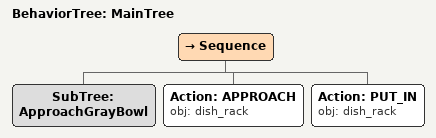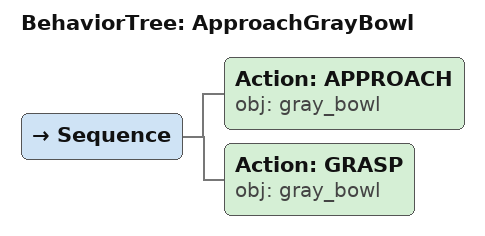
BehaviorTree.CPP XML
<root main_tree_to_execute="MainTree">
  <BehaviorTree ID="MainTree">
    <Sequence>
      <!-- Execute subtree ApproachGrayBowl -->
      <SubTree ID="ApproachGrayBowl" />
      <!-- Approach dish_rack -->
      <Action ID="APPROACH" obj="dish_rack" />
      <!-- Put in dish_rack -->
      <Action ID="PUT_IN" obj="dish_rack" />
    </Sequence>
  </BehaviorTree>
  <!-- Subtree definition ApproachGrayBowl -->
  <BehaviorTree ID="ApproachGrayBowl">
    <Sequence>
      <!-- Approach to gray_bowl -->
      <Action ID="APPROACH" obj="gray_bowl" />
      <!-- Grasp gray_bowl -->
      <Action ID="GRASP" obj="gray_bowl" />
    </Sequence>
  </BehaviorTree>
</root>
